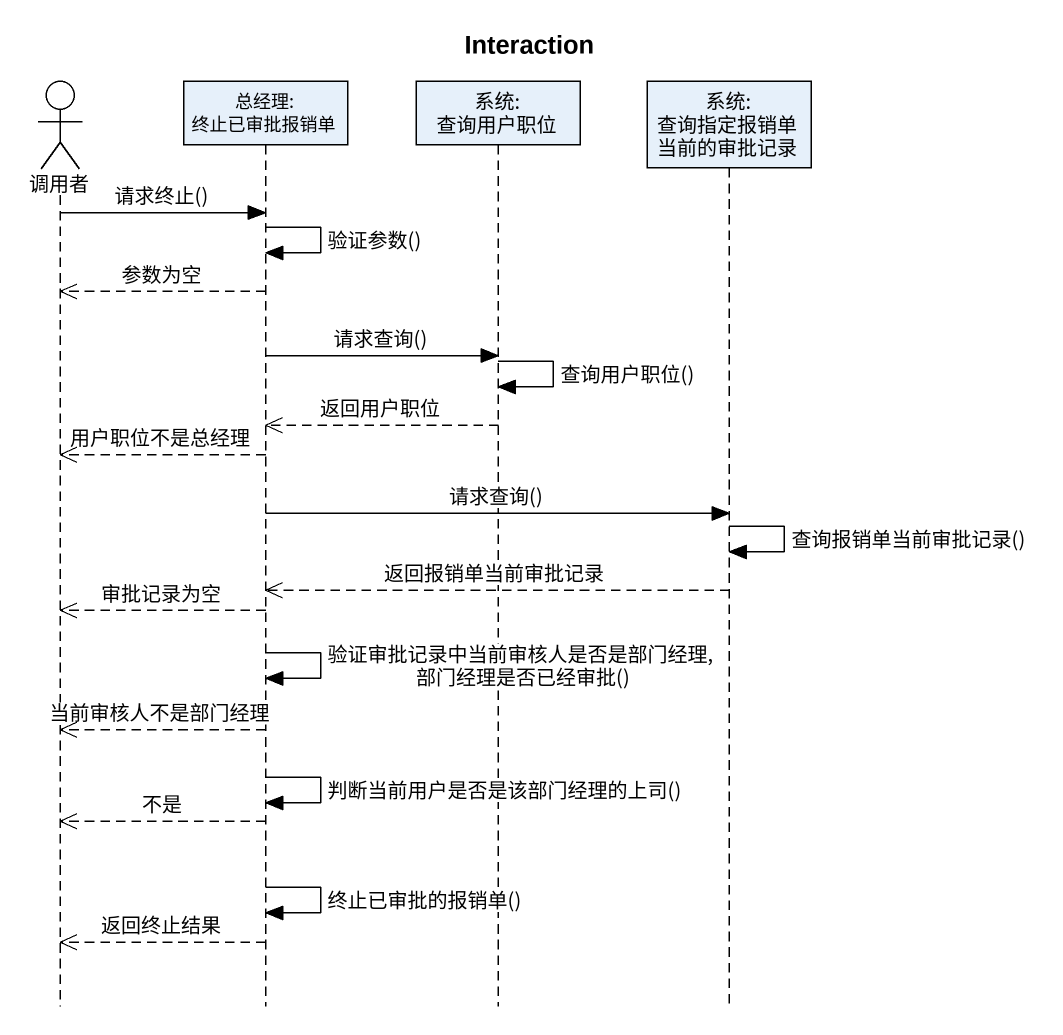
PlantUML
@startuml
title Interaction
hide footbox
actor 调用者
participant "总经理: 终止已审批报销单" as 总经理_终止已审批报销单
participant "系统: 查询用户职位" as 系统_查询用户职位
participant "系统: 查询指定报销单当前的审批记录" as 系统_查询指定报销单当前的审批记录

调用者 -> 总经理_终止已审批报销单 : 请求终止()
总经理_终止已审批报销单 -> 总经理_终止已审批报销单 : 验证参数()
总经理_终止已审批报销单 -->> 调用者 : 参数为空
总经理_终止已审批报销单 -> 系统_查询用户职位 : 请求查询()
系统_查询用户职位 -> 系统_查询用户职位 : 查询用户职位()
系统_查询用户职位 -->> 总经理_终止已审批报销单 : 返回用户职位
总经理_终止已审批报销单 -->> 调用者 : 用户职位不是总经理
总经理_终止已审批报销单 -> 系统_查询指定报销单当前的审批记录 : 请求查询()
系统_查询指定报销单当前的审批记录 -> 系统_查询指定报销单当前的审批记录 : 查询报销单当前审批记录()
系统_查询指定报销单当前的审批记录 -->> 总经理_终止已审批报销单 : 返回报销单当前审批记录
总经理_终止已审批报销单 -->> 调用者 : 审批记录为空
总经理_终止已审批报销单 -> 总经理_终止已审批报销单 : 验证审批记录中当前审核人是否是部门经理,部门经理是否已经审批()
总经理_终止已审批报销单 -->> 调用者 : 当前审核人不是部门经理
总经理_终止已审批报销单 -> 总经理_终止已审批报销单 : 判断当前用户是否是该部门经理的上司()
总经理_终止已审批报销单 -->> 调用者 : 不是
总经理_终止已审批报销单 -> 总经理_终止已审批报销单 : 终止已审批的报销单()
总经理_终止已审批报销单 -->> 调用者 : 返回终止结果
@enduml
